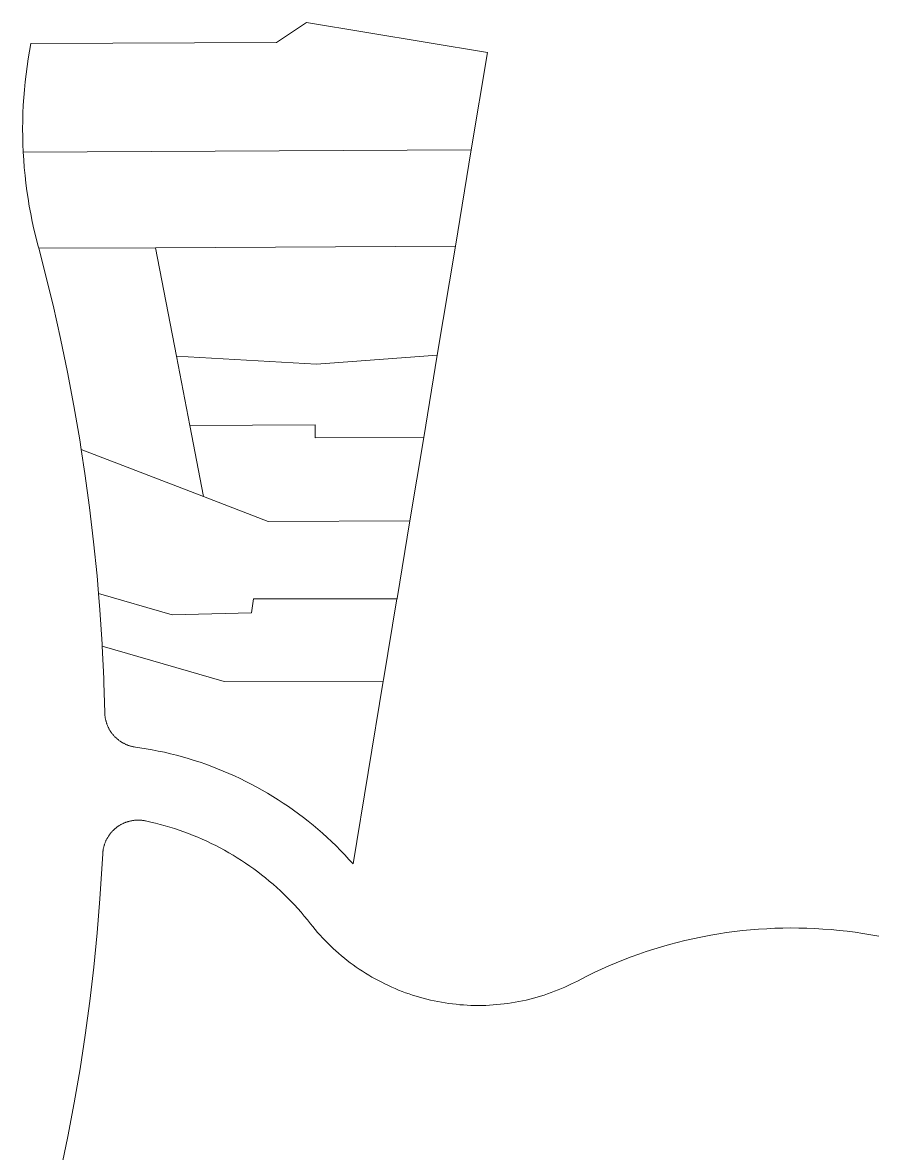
# Model space of a CAD drawing. Header units: feet. Extents: x 865220 to 2774701, y -2240498 to 961524.
# Drawn here: x 2765161 to 2765761, y 960112 to 960909 of the extents above; entities that cross this region are included whole.
import ezdxf

# ---------------------------------------------------------------- set-up
doc = ezdxf.new("R2010")
doc.units = ezdxf.units.FT
doc.header["$LTSCALE"] = 0.015
doc.header["$MEASUREMENT"] = 0
doc.layers.add('Parcels', color=7, linetype='Continuous', lineweight=0)

msp = doc.modelspace()

# ---------------------------------------------------------------- linework, layer by layer
at = {"layer": 'Parcels', "lineweight": 5}
for p, q in [((2765361.21, 960908.57), (2765340.14, 960894.58)), ((2765488.79, 960887.45), (2765361.21, 960908.57)), ((2765166.16, 960888.5), (2765165.24, 960883.08)), ((2765167.14, 960893.76), (2765166.16, 960888.5)), ((2765340.14, 960894.58), (2765167.14, 960893.76)), ((2765477.43, 960818.85), (2765488.79, 960887.45)), ((2765488.79, 960887.45), (2765488.79, 960887.45)), ((2765165.24, 960883.08), (2765164.42, 960877.64)), ((2765163.7, 960872.19), (2765163.07, 960866.73)), ((2765164.42, 960877.64), (2765163.7, 960872.19)), ((2765163.07, 960866.73), (2765162.54, 960861.26)), ((2765162.1, 960855.78), (2765161.76, 960850.3)), ((2765162.54, 960861.26), (2765162.1, 960855.78)), ((2765161.76, 960850.3), (2765161.51, 960844.8)), ((2765161.36, 960839.31), (2765161.31, 960833.81)), ((2765161.51, 960844.8), (2765161.36, 960839.31)), ((2765161.31, 960833.81), (2765161.35, 960828.31)), ((2765161.35, 960828.31), (2765161.49, 960822.82)), ((2765161.49, 960822.82), (2765161.72, 960817.33)), ((2765477.43, 960818.85), (2765161.72, 960817.29)), ((2765161.72, 960817.33), (2765161.72, 960817.29)), ((2765161.72, 960817.29), (2765162.05, 960811.84)), ((2765466.2, 960750.97), (2765477.43, 960818.85)), ((2765477.43, 960818.85), (2765477.43, 960818.85)), ((2765162.05, 960811.84), (2765162.48, 960806.36)), ((2765162.48, 960806.36), (2765163, 960800.89)), ((2765163, 960800.89), (2765163.61, 960795.42)), ((2765163.61, 960795.42), (2765164.33, 960789.97)), ((2765164.33, 960789.97), (2765165.13, 960784.54)), ((2765165.13, 960784.54), (2765166.03, 960779.11)), ((2765166.03, 960779.11), (2765167.03, 960773.71)), ((2765167.03, 960773.71), (2765168.12, 960768.32)), ((2765168.12, 960768.32), (2765169.3, 960762.95)), ((2765169.3, 960762.95), (2765170.58, 960757.6)), ((2765170.58, 960757.6), (2765172.09, 960751.75)), ((2765172.09, 960751.75), (2765172.66, 960749.51)), ((2765254.91, 960749.92), (2765172.66, 960749.51)), ((2765172.66, 960749.51), (2765182.75, 960709.4)), ((2765466.2, 960750.97), (2765254.91, 960749.92)), ((2765254.91, 960749.92), (2765269.65, 960673.49)), ((2765254.91, 960749.92), (2765254.91, 960749.92)), ((2765453.5, 960674.25), (2765466.2, 960750.97)), ((2765466.2, 960750.97), (2765466.2, 960750.97)), ((2765182.75, 960709.4), (2765188.08, 960685.82)), ((2765188.08, 960685.82), (2765192.99, 960662.16)), ((2765368.32, 960667.82), (2765269.65, 960673.49)), ((2765269.65, 960673.49), (2765279.05, 960624.72)), ((2765269.65, 960673.49), (2765368.32, 960667.82)), ((2765453.5, 960674.25), (2765368.32, 960667.82)), ((2765368.32, 960667.82), (2765453.5, 960674.25)), ((2765443.89, 960616.2), (2765453.5, 960674.25)), ((2765368.32, 960667.82), (2765368.32, 960667.82)), ((2765192.99, 960662.16), (2765197.49, 960638.41)), ((2765197.49, 960638.41), (2765201.58, 960614.59)), ((2765367.42, 960625.16), (2765279.05, 960624.72)), ((2765279.05, 960624.72), (2765288.72, 960574.57)), ((2765367.47, 960615.82), (2765367.42, 960625.16)), ((2765443.89, 960616.2), (2765367.47, 960615.82)), ((2765434.16, 960557.43), (2765443.89, 960616.2)), ((2765443.89, 960616.2), (2765443.89, 960616.2)), ((2765201.58, 960614.59), (2765202.62, 960607.81)), ((2765288.72, 960574.57), (2765202.62, 960607.81)), ((2765202.62, 960607.81), (2765205.24, 960590.7)), ((2765205.24, 960590.7), (2765208.5, 960566.75)), ((2765288.72, 960574.57), (2765288.72, 960574.57)), ((2765288.72, 960574.57), (2765334.36, 960556.94)), ((2765208.5, 960566.75), (2765211.33, 960542.74)), ((2765334.36, 960556.94), (2765434.16, 960557.43)), ((2765425.11, 960502.75), (2765434.16, 960557.43)), ((2765211.33, 960542.74), (2765213.74, 960518.69)), ((2765213.74, 960518.69), (2765214.77, 960506.27)), ((2765266.62, 960491.17), (2765214.77, 960506.27)), ((2765214.77, 960506.27), (2765215.73, 960494.61)), ((2765323.94, 960502.43), (2765322.46, 960492.54)), ((2765425.07, 960502.54), (2765323.94, 960502.43)), ((2765415.6, 960445.35), (2765425.07, 960502.54)), ((2765425.07, 960502.54), (2765425.11, 960502.75)), ((2765425.07, 960502.54), (2765425.07, 960502.54)), ((2765215.73, 960494.61), (2765217.3, 960470.49)), ((2765322.46, 960492.54), (2765266.62, 960491.17)), ((2765217.3, 960470.49), (2765217.37, 960469.04)), ((2765217.37, 960469.04), (2765218.45, 960446.35)), ((2765217.37, 960469.04), (2765303.27, 960444.22)), ((2765218.45, 960446.35), (2765218.54, 960443.37)), ((2765218.54, 960443.37), (2765219.18, 960422.19)), ((2765303.27, 960444.22), (2765415.44, 960444.35)), ((2765303.27, 960444.22), (2765303.27, 960444.22)), ((2765394.12, 960315.6), (2765415.44, 960444.35)), ((2765415.44, 960444.35), (2765415.6, 960445.35)), ((2765219.18, 960422.19), (2765219.2, 960421.75)), ((2765219.2, 960421.75), (2765219.22, 960421.32)), ((2765219.22, 960421.32), (2765219.25, 960420.88)), ((2765219.25, 960420.88), (2765219.28, 960420.45)), ((2765219.28, 960420.45), (2765219.33, 960420.01)), ((2765219.33, 960420.01), (2765219.38, 960419.58)), ((2765219.38, 960419.58), (2765219.44, 960419.15)), ((2765219.44, 960419.15), (2765219.5, 960418.71)), ((2765219.5, 960418.71), (2765219.58, 960418.28)), ((2765219.58, 960418.28), (2765219.66, 960417.86)), ((2765219.66, 960417.86), (2765219.75, 960417.43)), ((2765219.75, 960417.43), (2765219.84, 960417)), ((2765219.84, 960417), (2765219.95, 960416.58)), ((2765219.95, 960416.58), (2765220.06, 960416.16)), ((2765220.06, 960416.16), (2765220.17, 960415.74)), ((2765220.17, 960415.74), (2765220.3, 960415.32)), ((2765220.3, 960415.32), (2765220.43, 960414.9)), ((2765220.43, 960414.9), (2765220.57, 960414.49)), ((2765220.57, 960414.49), (2765220.72, 960414.08)), ((2765220.72, 960414.08), (2765220.87, 960413.67)), ((2765220.87, 960413.67), (2765221.04, 960413.27)), ((2765221.04, 960413.27), (2765221.2, 960412.86)), ((2765221.2, 960412.86), (2765221.38, 960412.47)), ((2765221.38, 960412.47), (2765221.56, 960412.07)), ((2765221.56, 960412.07), (2765221.75, 960411.68)), ((2765221.75, 960411.68), (2765221.95, 960411.29)), ((2765221.95, 960411.29), (2765222.15, 960410.9)), ((2765222.15, 960410.9), (2765222.36, 960410.52)), ((2765222.36, 960410.52), (2765222.58, 960410.14)), ((2765222.58, 960410.14), (2765222.8, 960409.76)), ((2765222.8, 960409.76), (2765223.03, 960409.39)), ((2765223.03, 960409.39), (2765223.27, 960409.03)), ((2765223.27, 960409.03), (2765223.51, 960408.66)), ((2765223.51, 960408.66), (2765223.76, 960408.3)), ((2765223.76, 960408.3), (2765224.01, 960407.95)), ((2765224.01, 960407.95), (2765224.27, 960407.6)), ((2765224.27, 960407.6), (2765224.54, 960407.26)), ((2765224.54, 960407.26), (2765224.81, 960406.91)), ((2765224.81, 960406.91), (2765225.09, 960406.58)), ((2765225.09, 960406.58), (2765225.38, 960406.25)), ((2765225.38, 960406.25), (2765225.67, 960405.92)), ((2765225.67, 960405.92), (2765225.96, 960405.6)), ((2765225.96, 960405.6), (2765226.26, 960405.29)), ((2765226.26, 960405.29), (2765226.57, 960404.98)), ((2765226.57, 960404.98), (2765226.88, 960404.67)), ((2765226.88, 960404.67), (2765227.2, 960404.37)), ((2765227.2, 960404.37), (2765227.52, 960404.08)), ((2765227.52, 960404.08), (2765227.85, 960403.79)), ((2765227.85, 960403.79), (2765228.18, 960403.51)), ((2765228.18, 960403.51), (2765228.52, 960403.23)), ((2765228.52, 960403.23), (2765228.86, 960402.96)), ((2765228.86, 960402.96), (2765229.21, 960402.7)), ((2765229.21, 960402.7), (2765229.56, 960402.44)), ((2765229.56, 960402.44), (2765229.92, 960402.19)), ((2765229.92, 960402.19), (2765230.28, 960401.94)), ((2765230.28, 960401.94), (2765230.65, 960401.71)), ((2765230.65, 960401.71), (2765231.01, 960401.47)), ((2765231.01, 960401.47), (2765231.39, 960401.25)), ((2765231.39, 960401.25), (2765231.76, 960401.03)), ((2765231.76, 960401.03), (2765232.14, 960400.81)), ((2765232.14, 960400.81), (2765232.53, 960400.61)), ((2765232.53, 960400.61), (2765232.92, 960400.41)), ((2765232.92, 960400.41), (2765233.31, 960400.21)), ((2765233.31, 960400.21), (2765233.7, 960400.03)), ((2765233.7, 960400.03), (2765234.1, 960399.85)), ((2765234.1, 960399.85), (2765234.5, 960399.67)), ((2765234.5, 960399.67), (2765234.9, 960399.51)), ((2765234.9, 960399.51), (2765235.31, 960399.35)), ((2765235.31, 960399.35), (2765235.72, 960399.2)), ((2765235.72, 960399.2), (2765236.13, 960399.06)), ((2765236.13, 960399.06), (2765236.55, 960398.92)), ((2765236.55, 960398.92), (2765236.96, 960398.79)), ((2765236.96, 960398.79), (2765237.38, 960398.67)), ((2765237.38, 960398.67), (2765237.8, 960398.55)), ((2765237.8, 960398.55), (2765238.23, 960398.44)), ((2765238.23, 960398.44), (2765238.65, 960398.34)), ((2765238.65, 960398.34), (2765239.08, 960398.25)), ((2765239.08, 960398.25), (2765239.5, 960398.17)), ((2765239.5, 960398.17), (2765239.93, 960398.09)), ((2765239.93, 960398.09), (2765240.76, 960397.96)), ((2765240.76, 960397.96), (2765248.33, 960396.8)), ((2765248.33, 960396.8), (2765252.62, 960396.03)), ((2765252.62, 960396.03), (2765256.9, 960395.19)), ((2765256.9, 960395.19), (2765261.17, 960394.28)), ((2765261.17, 960394.28), (2765265.42, 960393.29)), ((2765265.42, 960393.29), (2765269.65, 960392.22)), ((2765269.65, 960392.22), (2765273.86, 960391.08)), ((2765273.86, 960391.08), (2765278.05, 960389.87)), ((2765278.05, 960389.87), (2765282.22, 960388.59)), ((2765282.22, 960388.59), (2765286.37, 960387.23)), ((2765286.37, 960387.23), (2765290.49, 960385.81)), ((2765290.49, 960385.81), (2765294.59, 960384.31)), ((2765294.59, 960384.31), (2765298.66, 960382.73)), ((2765298.66, 960382.73), (2765302.7, 960381.09)), ((2765302.7, 960381.09), (2765306.71, 960379.38)), ((2765306.71, 960379.38), (2765310.69, 960377.6)), ((2765310.69, 960377.6), (2765314.64, 960375.74)), ((2765314.64, 960375.74), (2765318.56, 960373.82)), ((2765318.56, 960373.82), (2765322.45, 960371.84)), ((2765322.45, 960371.84), (2765326.29, 960369.78)), ((2765326.29, 960369.78), (2765330.11, 960367.66)), ((2765330.11, 960367.66), (2765333.88, 960365.47)), ((2765333.88, 960365.47), (2765337.61, 960363.21)), ((2765337.61, 960363.21), (2765341.31, 960360.89)), ((2765341.31, 960360.89), (2765344.96, 960358.51)), ((2765344.96, 960358.51), (2765348.58, 960356.06)), ((2765348.58, 960356.06), (2765352.14, 960353.55)), ((2765352.14, 960353.55), (2765355.67, 960350.98)), ((2765234.12, 960344.97), (2765233.71, 960344.81)), ((2765234.53, 960345.11), (2765234.12, 960344.97)), ((2765234.94, 960345.25), (2765234.53, 960345.11)), ((2765235.36, 960345.39), (2765234.94, 960345.25)), ((2765235.78, 960345.51), (2765235.36, 960345.39)), ((2765236.2, 960345.63), (2765235.78, 960345.51)), ((2765236.62, 960345.74), (2765236.2, 960345.63)), ((2765237.04, 960345.84), (2765236.62, 960345.74)), ((2765237.47, 960345.94), (2765237.04, 960345.84)), ((2765237.9, 960346.02), (2765237.47, 960345.94)), ((2765238.33, 960346.1), (2765237.9, 960346.02)), ((2765238.76, 960346.18), (2765238.33, 960346.1)), ((2765239.19, 960346.24), (2765238.76, 960346.18)), ((2765239.62, 960346.3), (2765239.19, 960346.24)), ((2765240.05, 960346.35), (2765239.62, 960346.3)), ((2765240.49, 960346.39), (2765240.05, 960346.35)), ((2765240.92, 960346.43), (2765240.49, 960346.39)), ((2765241.36, 960346.45), (2765240.92, 960346.43)), ((2765241.79, 960346.47), (2765241.36, 960346.45)), ((2765242.23, 960346.49), (2765241.79, 960346.47)), ((2765242.67, 960346.49), (2765242.23, 960346.49)), ((2765243.1, 960346.49), (2765242.67, 960346.49)), ((2765243.54, 960346.48), (2765243.1, 960346.49)), ((2765243.97, 960346.46), (2765243.54, 960346.48)), ((2765244.41, 960346.43), (2765243.97, 960346.46)), ((2765244.85, 960346.4), (2765244.41, 960346.43)), ((2765245.28, 960346.36), (2765244.85, 960346.4)), ((2765245.71, 960346.31), (2765245.28, 960346.36)), ((2765246.15, 960346.25), (2765245.71, 960346.31)), ((2765246.58, 960346.19), (2765246.15, 960346.25)), ((2765247.01, 960346.12), (2765246.58, 960346.19)), ((2765247.44, 960346.04), (2765247.01, 960346.12)), ((2765247.86, 960345.95), (2765247.44, 960346.04)), ((2765251.55, 960345.14), (2765247.86, 960345.95)), ((2765247.86, 960345.95), (2765247.86, 960345.95)), ((2765254.94, 960344.33), (2765251.55, 960345.14)), ((2765355.67, 960350.98), (2765359.15, 960348.35)), ((2765359.15, 960348.35), (2765362.58, 960345.66)), ((2765362.58, 960345.66), (2765365.97, 960342.91)), ((2765223.26, 960337.19), (2765222.99, 960336.85)), ((2765223.53, 960337.53), (2765223.26, 960337.19)), ((2765223.82, 960337.86), (2765223.53, 960337.53)), ((2765224.1, 960338.19), (2765223.82, 960337.86)), ((2765224.4, 960338.51), (2765224.1, 960338.19)), ((2765224.7, 960338.83), (2765224.4, 960338.51)), ((2765225, 960339.14), (2765224.7, 960338.83)), ((2765225.31, 960339.44), (2765225, 960339.14)), ((2765225.63, 960339.75), (2765225.31, 960339.44)), ((2765225.95, 960340.04), (2765225.63, 960339.75)), ((2765226.28, 960340.33), (2765225.95, 960340.04)), ((2765226.61, 960340.61), (2765226.28, 960340.33)), ((2765226.95, 960340.89), (2765226.61, 960340.61)), ((2765227.29, 960341.16), (2765226.95, 960340.89)), ((2765227.63, 960341.43), (2765227.29, 960341.16)), ((2765227.98, 960341.69), (2765227.63, 960341.43)), ((2765228.34, 960341.94), (2765227.98, 960341.69)), ((2765228.7, 960342.19), (2765228.34, 960341.94)), ((2765229.06, 960342.43), (2765228.7, 960342.19)), ((2765229.43, 960342.67), (2765229.06, 960342.43)), ((2765229.8, 960342.9), (2765229.43, 960342.67)), ((2765230.17, 960343.12), (2765229.8, 960342.9)), ((2765230.55, 960343.34), (2765230.17, 960343.12)), ((2765230.94, 960343.54), (2765230.55, 960343.34)), ((2765231.32, 960343.75), (2765230.94, 960343.54)), ((2765231.71, 960343.94), (2765231.32, 960343.75)), ((2765232.11, 960344.13), (2765231.71, 960343.94)), ((2765232.5, 960344.31), (2765232.11, 960344.13)), ((2765232.9, 960344.49), (2765232.5, 960344.31)), ((2765233.31, 960344.65), (2765232.9, 960344.49)), ((2765233.71, 960344.81), (2765233.31, 960344.65)), ((2765258.32, 960343.46), (2765254.94, 960344.33)), ((2765261.68, 960342.52), (2765258.32, 960343.46)), ((2765265.03, 960341.53), (2765261.68, 960342.52)), ((2765268.36, 960340.49), (2765265.03, 960341.53)), ((2765271.67, 960339.38), (2765268.36, 960340.49)), ((2765274.96, 960338.22), (2765271.67, 960339.38)), ((2765278.23, 960337), (2765274.96, 960338.22)), ((2765281.48, 960335.72), (2765278.23, 960337)), ((2765365.97, 960342.91), (2765369.3, 960340.1)), ((2765369.3, 960340.1), (2765372.59, 960337.23)), ((2765372.59, 960337.23), (2765375.83, 960334.3)), ((2765218.92, 960329.18), (2765218.79, 960328.76)), ((2765219.06, 960329.59), (2765218.92, 960329.18)), ((2765219.21, 960330), (2765219.06, 960329.59)), ((2765219.36, 960330.41), (2765219.21, 960330)), ((2765219.52, 960330.82), (2765219.36, 960330.41)), ((2765219.68, 960331.22), (2765219.52, 960330.82)), ((2765219.86, 960331.62), (2765219.68, 960331.22)), ((2765220.04, 960332.02), (2765219.86, 960331.62)), ((2765220.22, 960332.41), (2765220.04, 960332.02)), ((2765220.42, 960332.8), (2765220.22, 960332.41)), ((2765220.62, 960333.19), (2765220.42, 960332.8)), ((2765220.83, 960333.57), (2765220.62, 960333.19)), ((2765221.04, 960333.95), (2765220.83, 960333.57)), ((2765221.26, 960334.33), (2765221.04, 960333.95)), ((2765221.49, 960334.7), (2765221.26, 960334.33)), ((2765221.72, 960335.07), (2765221.49, 960334.7)), ((2765221.96, 960335.44), (2765221.72, 960335.07)), ((2765222.21, 960335.8), (2765221.96, 960335.44)), ((2765222.46, 960336.15), (2765222.21, 960335.8)), ((2765222.72, 960336.5), (2765222.46, 960336.15)), ((2765222.99, 960336.85), (2765222.72, 960336.5)), ((2765284.7, 960334.38), (2765281.48, 960335.72)), ((2765287.91, 960332.99), (2765284.7, 960334.38)), ((2765291.08, 960331.55), (2765287.91, 960332.99)), ((2765294.23, 960330.05), (2765291.08, 960331.55)), ((2765297.36, 960328.49), (2765294.23, 960330.05)), ((2765375.83, 960334.3), (2765379.01, 960331.32)), ((2765379.01, 960331.32), (2765382.14, 960328.28)), ((2765217.75, 960322.74), (2765215.8, 960291.11)), ((2765217.77, 960323.19), (2765217.75, 960322.74)), ((2765217.81, 960323.63), (2765217.77, 960323.19)), ((2765217.85, 960324.06), (2765217.81, 960323.63)), ((2765217.89, 960324.5), (2765217.85, 960324.06)), ((2765217.95, 960324.93), (2765217.89, 960324.5)), ((2765218.01, 960325.36), (2765217.95, 960324.93)), ((2765218.09, 960325.79), (2765218.01, 960325.36)), ((2765218.16, 960326.22), (2765218.09, 960325.79)), ((2765218.25, 960326.65), (2765218.16, 960326.22)), ((2765218.34, 960327.07), (2765218.25, 960326.65)), ((2765218.45, 960327.5), (2765218.34, 960327.07)), ((2765218.55, 960327.92), (2765218.45, 960327.5)), ((2765218.67, 960328.34), (2765218.55, 960327.92)), ((2765218.79, 960328.76), (2765218.67, 960328.34)), ((2765300.45, 960326.88), (2765297.36, 960328.49)), ((2765303.52, 960325.22), (2765300.45, 960326.88)), ((2765306.56, 960323.5), (2765303.52, 960325.22)), ((2765309.57, 960321.73), (2765306.56, 960323.5)), ((2765312.54, 960319.9), (2765309.57, 960321.73)), ((2765382.14, 960328.28), (2765385.22, 960325.19)), ((2765385.22, 960325.19), (2765388.25, 960322.05)), ((2765388.25, 960322.05), (2765391.22, 960318.85)), ((2765315.49, 960318.03), (2765312.54, 960319.9)), ((2765318.4, 960316.11), (2765315.49, 960318.03)), ((2765321.28, 960314.13), (2765318.4, 960316.11)), ((2765324.12, 960312.1), (2765321.28, 960314.13)), ((2765391.22, 960318.85), (2765394.12, 960315.6)), ((2765326.93, 960310.03), (2765324.12, 960312.1)), ((2765329.7, 960307.91), (2765326.93, 960310.03)), ((2765332.43, 960305.73), (2765329.7, 960307.91)), ((2765335.12, 960303.51), (2765332.43, 960305.73)), ((2765337.78, 960301.25), (2765335.12, 960303.51)), ((2765340.39, 960298.94), (2765337.78, 960301.25)), ((2765342.97, 960296.58), (2765340.39, 960298.94)), ((2765215.8, 960291.11), (2765213.83, 960267.02)), ((2765345.5, 960294.18), (2765342.97, 960296.58)), ((2765347.99, 960291.73), (2765345.5, 960294.18)), ((2765350.44, 960289.24), (2765347.99, 960291.73)), ((2765352.84, 960286.71), (2765350.44, 960289.24)), ((2765355.2, 960284.14), (2765352.84, 960286.71)), ((2765357.51, 960281.53), (2765355.2, 960284.14)), ((2765359.78, 960278.88), (2765357.51, 960281.53)), ((2765362, 960276.18), (2765359.78, 960278.88)), ((2765364.18, 960273.45), (2765362, 960276.18)), ((2765365.81, 960271.41), (2765364.18, 960273.45)), ((2765213.83, 960267.02), (2765211.44, 960242.97)), ((2765367.47, 960269.39), (2765365.81, 960271.41)), ((2765369.17, 960267.4), (2765367.47, 960269.39)), ((2765370.91, 960265.44), (2765369.17, 960267.4)), ((2765372.68, 960263.51), (2765370.91, 960265.44)), ((2765646.14, 960265.37), (2765639.07, 960264.02)), ((2765651.73, 960266.32), (2765646.14, 960265.37)), ((2765657.34, 960267.17), (2765651.73, 960266.32)), ((2765662.96, 960267.93), (2765657.34, 960267.17)), ((2765668.59, 960268.59), (2765662.96, 960267.93)), ((2765674.24, 960269.14), (2765668.59, 960268.59)), ((2765679.89, 960269.6), (2765674.24, 960269.14)), ((2765685.55, 960269.97), (2765679.89, 960269.6)), ((2765691.22, 960270.23), (2765685.55, 960269.97)), ((2765696.89, 960270.39), (2765691.22, 960270.23)), ((2765702.56, 960270.46), (2765696.89, 960270.39)), ((2765708.23, 960270.42), (2765702.56, 960270.46)), ((2765713.9, 960270.29), (2765708.23, 960270.42)), ((2765719.56, 960270.06), (2765713.9, 960270.29)), ((2765725.23, 960269.73), (2765719.56, 960270.06)), ((2765730.88, 960269.3), (2765725.23, 960269.73)), ((2765736.53, 960268.77), (2765730.88, 960269.3)), ((2765742.17, 960268.14), (2765736.53, 960268.77)), ((2765747.79, 960267.42), (2765742.17, 960268.14)), ((2765753.4, 960266.59), (2765747.79, 960267.42)), ((2765759, 960265.67), (2765753.4, 960266.59)), ((2765764.58, 960264.65), (2765759, 960265.67)), ((2765374.48, 960261.61), (2765372.68, 960263.51)), ((2765376.32, 960259.74), (2765374.48, 960261.61)), ((2765378.18, 960257.91), (2765376.32, 960259.74)), ((2765380.08, 960256.11), (2765378.18, 960257.91)), ((2765611.55, 960257.2), (2765606.12, 960255.55)), ((2765617, 960258.75), (2765611.55, 960257.2)), ((2765622.48, 960260.22), (2765617, 960258.75)), ((2765627.99, 960261.58), (2765622.48, 960260.22)), ((2765633.52, 960262.85), (2765627.99, 960261.58)), ((2765639.07, 960264.02), (2765633.52, 960262.85)), ((2765382.01, 960254.34), (2765380.08, 960256.11)), ((2765383.97, 960252.61), (2765382.01, 960254.34)), ((2765385.97, 960250.91), (2765383.97, 960252.61)), ((2765387.99, 960249.24), (2765385.97, 960250.91)), ((2765390.04, 960247.61), (2765387.99, 960249.24)), ((2765590.03, 960250.03), (2765584.73, 960248)), ((2765595.36, 960251.96), (2765590.03, 960250.03)), ((2765600.73, 960253.8), (2765595.36, 960251.96)), ((2765606.12, 960255.55), (2765600.73, 960253.8)), ((2765211.44, 960242.97), (2765208.63, 960218.97)), ((2765392.11, 960246.02), (2765390.04, 960247.61)), ((2765394.22, 960244.46), (2765392.11, 960246.02)), ((2765396.35, 960242.95), (2765394.22, 960244.46)), ((2765398.51, 960241.46), (2765396.35, 960242.95)), ((2765400.69, 960240.02), (2765398.51, 960241.46)), ((2765569.06, 960241.38), (2765563.92, 960238.99)), ((2765574.25, 960243.68), (2765569.06, 960241.38)), ((2765579.47, 960245.89), (2765574.25, 960243.68)), ((2765584.73, 960248), (2765579.47, 960245.89)), ((2765402.9, 960238.61), (2765400.69, 960240.02)), ((2765405.13, 960237.25), (2765402.9, 960238.61)), ((2765407.39, 960235.92), (2765405.13, 960237.25)), ((2765409.67, 960234.63), (2765407.39, 960235.92)), ((2765411.97, 960233.38), (2765409.67, 960234.63)), ((2765414.29, 960232.18), (2765411.97, 960233.38)), ((2765558.82, 960236.51), (2765552.15, 960233.1)), ((2765563.92, 960238.99), (2765558.82, 960236.51)), ((2765416.63, 960231.01), (2765414.29, 960232.18)), ((2765419, 960229.88), (2765416.63, 960231.01)), ((2765421.38, 960228.8), (2765419, 960229.88)), ((2765423.78, 960227.76), (2765421.38, 960228.8)), ((2765426.2, 960226.75), (2765423.78, 960227.76)), ((2765428.63, 960225.8), (2765426.2, 960226.75)), ((2765431.09, 960224.88), (2765428.63, 960225.8)), ((2765536.13, 960225.84), (2765533.68, 960224.92)), ((2765538.57, 960226.8), (2765536.13, 960225.84)), ((2765540.99, 960227.8), (2765538.57, 960226.8)), ((2765543.39, 960228.85), (2765540.99, 960227.8)), ((2765545.77, 960229.93), (2765543.39, 960228.85)), ((2765548.13, 960231.06), (2765545.77, 960229.93)), ((2765552.15, 960233.1), (2765548.13, 960231.06)), ((2765208.63, 960218.97), (2765205.4, 960195.01)), ((2765433.55, 960224.01), (2765431.09, 960224.88)), ((2765436.04, 960223.18), (2765433.55, 960224.01)), ((2765438.53, 960222.39), (2765436.04, 960223.18)), ((2765441.04, 960221.65), (2765438.53, 960222.39)), ((2765443.57, 960220.95), (2765441.04, 960221.65)), ((2765446.1, 960220.3), (2765443.57, 960220.95)), ((2765448.65, 960219.69), (2765446.1, 960220.3)), ((2765451.2, 960219.12), (2765448.65, 960219.69)), ((2765453.77, 960218.6), (2765451.2, 960219.12)), ((2765456.34, 960218.12), (2765453.77, 960218.6)), ((2765458.92, 960217.69), (2765456.34, 960218.12)), ((2765461.51, 960217.31), (2765458.92, 960217.69)), ((2765464.11, 960216.97), (2765461.51, 960217.31)), ((2765503.26, 960217.32), (2765500.67, 960216.98)), ((2765505.85, 960217.71), (2765503.26, 960217.32)), ((2765508.43, 960218.14), (2765505.85, 960217.71)), ((2765511, 960218.62), (2765508.43, 960218.14)), ((2765513.57, 960219.15), (2765511, 960218.62)), ((2765516.12, 960219.71), (2765513.57, 960219.15)), ((2765518.67, 960220.33), (2765516.12, 960219.71)), ((2765521.2, 960220.98), (2765518.67, 960220.33)), ((2765523.73, 960221.68), (2765521.2, 960220.98)), ((2765526.24, 960222.43), (2765523.73, 960221.68)), ((2765528.73, 960223.22), (2765526.24, 960222.43)), ((2765531.21, 960224.05), (2765528.73, 960223.22)), ((2765533.68, 960224.92), (2765531.21, 960224.05)), ((2765466.71, 960216.67), (2765464.11, 960216.97)), ((2765469.32, 960216.42), (2765466.71, 960216.67)), ((2765471.93, 960216.22), (2765469.32, 960216.42)), ((2765474.54, 960216.06), (2765471.93, 960216.22)), ((2765477.15, 960215.95), (2765474.54, 960216.06)), ((2765479.77, 960215.88), (2765477.15, 960215.95)), ((2765482.39, 960215.86), (2765479.77, 960215.88)), ((2765485.01, 960215.88), (2765482.39, 960215.86)), ((2765487.62, 960215.95), (2765485.01, 960215.88)), ((2765490.24, 960216.06), (2765487.62, 960215.95)), ((2765492.85, 960216.23), (2765490.24, 960216.06)), ((2765495.46, 960216.43), (2765492.85, 960216.23)), ((2765498.06, 960216.68), (2765495.46, 960216.43)), ((2765500.67, 960216.98), (2765498.06, 960216.68)), ((2765205.4, 960195.01), (2765201.76, 960171.12)), ((2765201.76, 960171.12), (2765197.69, 960147.29)), ((2765197.69, 960147.29), (2765193.22, 960123.54)), ((2765193.22, 960123.54), (2765188.33, 960099.87))]:
    msp.add_line(p, q, dxfattribs=at)

doc.saveas('drawing.dxf')
